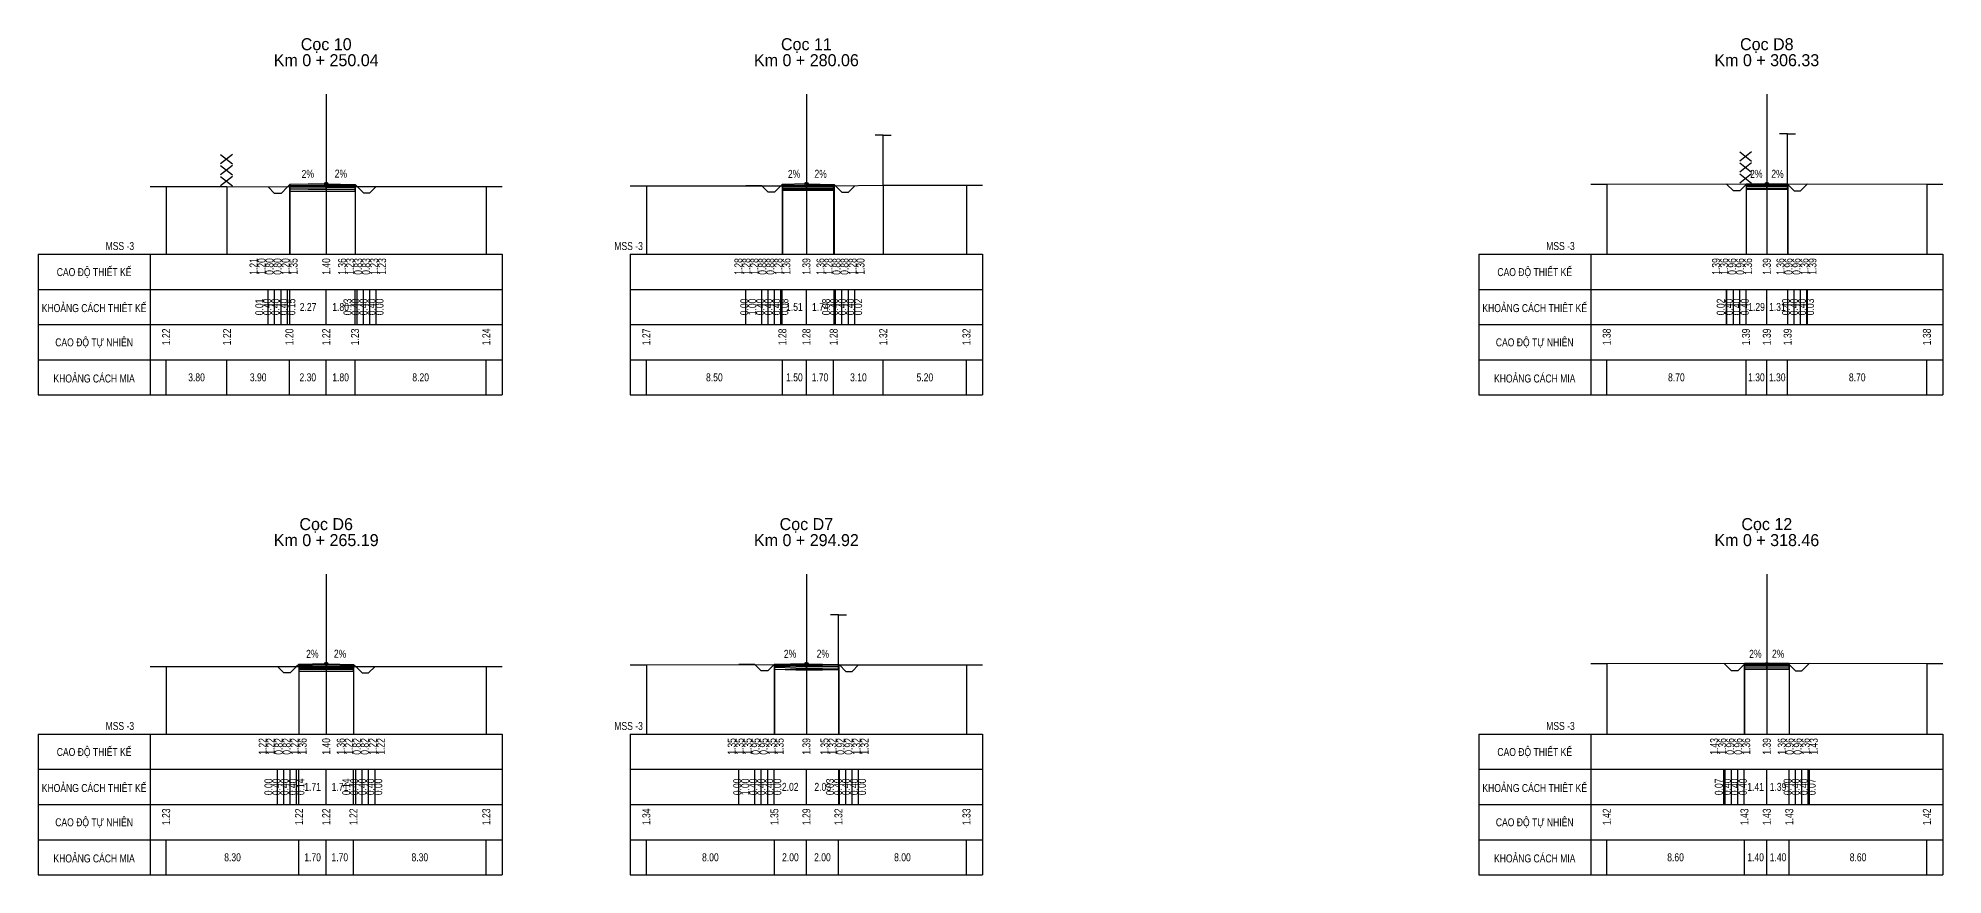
# Model space of a CAD drawing. Header units: inches. Extents: x 527 to 1089, y -181 to 197.
# Drawn here: x 969.6 to 1088.6, y -181.4 to -129.1 of the extents above; entities that cross this region are included whole.
import ezdxf
from ezdxf.enums import TextEntityAlignment as Align

# ---------------------------------------------------------------- set-up
doc = ezdxf.new("R2010")
doc.units = ezdxf.units.IN
doc.header["$MEASUREMENT"] = 0
for name, color, linetype in [('Bang TN tu nhien', 3, 'Continuous'), ('Dien thiet ke TN', 2, 'Continuous'), ('Duong cu', 8, 'Continuous'), ('Duong do thiet ke', 2, 'Continuous'), ('Duong dong trac ngang tu nhien', 9, 'Continuous'), ('KH_VAT', 8, 'Continuous'), ('Khuon duong1', 14, 'Continuous'), ('Mat duong PD 1', 1, 'Continuous'), ('Taluy', 1, 'Continuous'), ('Trac ngang tu nhien', 3, 'Continuous'), ('TracNgang', 7, 'Continuous')]:
    doc.layers.add(name, color=color, linetype=linetype)
doc.styles.add('BangTN', font='viet buddy.shx', dxfattribs={"width": 0.8})

# ---------------------------------------------------------------- blocks, each defined once
blk = doc.blocks.new('HANGRAO')
at = {"color": 2, "linetype": 'Continuous'}
for p, q in [((-1.32, 6.67), (1.16, 4.76)), ((1.16, 6.67), (-1.32, 4.76)), ((1.16, 4.38), (-1.32, 2.47)), ((-1.32, 4.38), (1.16, 2.47)), ((-1.32, 2.09), (1.16, 0.18)), ((1.16, 2.09), (-1.32, 0.18))]:
    blk.add_line(p, q, dxfattribs=at)
blk = doc.blocks.new('ChieuDungVat3.dwg')
at = {"layer": 'KH_VAT', "color": 1, "xscale": 1.5, "yscale": 1.5, "zscale": 1.5}
blk.add_blockref('HANGRAO', (0, 0), dxfattribs=at)
blk = doc.blocks.new('CHIEUDUNGVAT12')
at = {"layer": 'KH_VAT', "color": 1}
for q in [(-2.5, 15.63), (2.5, 15.63)]:
    blk.add_line((0, 15.63), q, dxfattribs=at)
at = {"layer": 'KH_VAT', "color": 7}
blk.add_lwpolyline([(0, 0), (0, 15.63)], dxfattribs=at)
blk = doc.blocks.new('ChieuDungVat4.dwg')
at = {"layer": 'KH_VAT', "color": 1}
blk.add_blockref('CHIEUDUNGVAT12', (0, 0), dxfattribs=at)

msp = doc.modelspace()

# ---------------------------------------------------------------- linework, layer by layer
at = {"layer": 'Bang TN tu nhien', "color": 3}
for p, q in [((987.55, -132.61), (987.55, -142.61)), ((1017.55, -132.61), (1017.55, -142.61)), ((1077.55, -132.61), (1077.55, -142.61)), ((969.55, -142.61), (969.55, -151.41)), ((969.55, -142.61), (998.55, -142.61)), ((976.55, -142.61), (976.55, -151.41)), ((998.55, -142.61), (998.55, -151.41)), ((1006.55, -142.61), (1006.55, -151.41)), ((1006.55, -142.61), (1028.55, -142.61)), ((1028.55, -142.61), (1028.55, -151.41)), ((1059.55, -142.61), (1059.55, -151.41)), ((1059.55, -142.61), (1088.55, -142.61)), ((1066.55, -142.61), (1066.55, -151.41)), ((1088.55, -142.61), (1088.55, -151.41)), ((969.55, -144.81), (998.55, -144.81)), ((1006.55, -144.81), (1028.55, -144.81)), ((1059.55, -144.81), (1088.55, -144.81)), ((969.55, -147.01), (998.55, -147.01)), ((1006.55, -147.01), (1028.55, -147.01)), ((1059.55, -147.01), (1088.55, -147.01)), ((969.55, -149.21), (998.55, -149.21)), ((1006.55, -149.21), (1028.55, -149.21)), ((1059.55, -149.21), (1088.55, -149.21)), ((969.55, -151.41), (998.55, -151.41)), ((1006.55, -151.41), (1028.55, -151.41)), ((1059.55, -151.41), (1088.55, -151.41)), ((987.55, -162.61), (987.55, -172.61)), ((1017.55, -162.61), (1017.55, -172.61)), ((1077.55, -162.61), (1077.55, -172.61)), ((969.55, -172.61), (969.55, -181.41)), ((969.55, -172.61), (998.55, -172.61)), ((976.55, -172.61), (976.55, -181.41)), ((998.55, -172.61), (998.55, -181.41)), ((1006.55, -172.61), (1006.55, -181.41)), ((1006.55, -172.61), (1028.55, -172.61)), ((1028.55, -172.61), (1028.55, -181.41)), ((1059.55, -172.61), (1059.55, -181.41)), ((1059.55, -172.61), (1088.55, -172.61)), ((1066.55, -172.61), (1066.55, -181.41)), ((1088.55, -172.61), (1088.55, -181.41)), ((969.55, -174.81), (998.55, -174.81)), ((1006.55, -174.81), (1028.55, -174.81)), ((1059.55, -174.81), (1088.55, -174.81)), ((969.55, -177.01), (998.55, -177.01)), ((1006.55, -177.01), (1028.55, -177.01)), ((1059.55, -177.01), (1088.55, -177.01)), ((969.55, -179.21), (998.55, -179.21)), ((1006.55, -179.21), (1028.55, -179.21)), ((1059.55, -179.21), (1088.55, -179.21)), ((969.55, -181.41), (998.55, -181.41)), ((1006.55, -181.41), (1028.55, -181.41)), ((1059.55, -181.41), (1088.55, -181.41))]:
    msp.add_line(p, q, dxfattribs=at)
at = {"layer": 'Dien thiet ke TN'}
for p, q in [((985.28, -138.26), (985.28, -142.61)), ((985.28, -138.26), (985.28, -142.61)), ((985.28, -138.26), (985.28, -142.61)), ((985.28, -138.26), (985.28, -142.61)), ((985.28, -138.26), (985.28, -142.61)), ((987.55, -138.22), (987.55, -142.61)), ((987.55, -138.22), (987.55, -142.61)), ((989.35, -138.25), (989.35, -142.61)), ((989.35, -138.25), (989.35, -142.61)), ((989.35, -138.25), (989.35, -142.61)), ((989.35, -138.25), (989.35, -142.61)), ((989.35, -138.25), (989.35, -142.61)), ((1016.04, -138.25), (1016.04, -142.61)), ((1016.04, -138.25), (1016.04, -142.61)), ((1016.04, -138.25), (1016.04, -142.61)), ((1016.04, -138.25), (1016.04, -142.61)), ((1016.04, -138.25), (1016.04, -142.61)), ((1017.55, -138.22), (1017.55, -142.61)), ((1017.55, -138.22), (1017.55, -142.61)), ((1019.29, -138.26), (1019.29, -142.61)), ((1019.29, -138.26), (1019.29, -142.61)), ((1019.29, -138.26), (1019.29, -142.61)), ((1019.29, -138.26), (1019.29, -142.61)), ((1019.29, -138.26), (1019.29, -142.61)), ((1076.26, -138.25), (1076.26, -142.61)), ((1076.26, -138.25), (1076.26, -142.61)), ((1076.26, -138.25), (1076.26, -142.61)), ((1076.26, -138.25), (1076.26, -142.61)), ((1076.26, -138.25), (1076.26, -142.61)), ((1077.55, -138.22), (1077.55, -142.61)), ((1077.55, -138.22), (1077.55, -142.61)), ((1078.86, -138.25), (1078.86, -142.61)), ((1078.86, -138.25), (1078.86, -142.61)), ((1078.86, -138.25), (1078.86, -142.61)), ((1078.86, -138.25), (1078.86, -142.61)), ((1078.86, -138.25), (1078.86, -142.61)), ((985.84, -168.25), (985.84, -172.61)), ((985.84, -168.25), (985.84, -172.61)), ((985.84, -168.25), (985.84, -172.61)), ((985.84, -168.25), (985.84, -172.61)), ((985.84, -168.25), (985.84, -172.61)), ((987.55, -168.22), (987.55, -172.61)), ((987.55, -168.22), (987.55, -172.61)), ((989.26, -168.25), (989.26, -172.61)), ((989.26, -168.25), (989.26, -172.61)), ((989.26, -168.25), (989.26, -172.61)), ((989.26, -168.25), (989.26, -172.61)), ((989.26, -168.25), (989.26, -172.61)), ((1015.53, -168.26), (1015.53, -172.61)), ((1015.53, -168.26), (1015.53, -172.61)), ((1015.53, -168.26), (1015.53, -172.61)), ((1015.53, -168.26), (1015.53, -172.61)), ((1015.53, -168.26), (1015.53, -172.61)), ((1017.55, -168.22), (1017.55, -172.61)), ((1017.55, -168.22), (1017.55, -172.61)), ((1019.58, -168.26), (1019.58, -172.61)), ((1019.58, -168.26), (1019.58, -172.61)), ((1019.58, -168.26), (1019.58, -172.61)), ((1019.58, -168.26), (1019.58, -172.61)), ((1019.58, -168.26), (1019.58, -172.61)), ((1076.14, -168.25), (1076.14, -172.61)), ((1076.14, -168.25), (1076.14, -172.61)), ((1076.14, -168.25), (1076.14, -172.61)), ((1076.14, -168.25), (1076.14, -172.61)), ((1076.14, -168.25), (1076.14, -172.61)), ((1077.55, -168.23), (1077.55, -172.61)), ((1077.55, -168.23), (1077.55, -172.61)), ((1078.94, -168.25), (1078.94, -172.61)), ((1078.94, -168.25), (1078.94, -172.61)), ((1078.94, -168.25), (1078.94, -172.61)), ((1078.94, -168.25), (1078.94, -172.61)), ((1078.94, -168.25), (1078.94, -172.61))]:
    msp.add_line(p, q, dxfattribs=at)
at = {"layer": 'Duong cu'}
for points in [[(985.25, -138.41), (985.25, -138.7), (987.55, -138.68), (989.35, -138.67), (989.35, -138.38)], [(985.25, -138.48), (987.55, -138.46), (989.35, -138.45)], [(985.25, -138.58), (987.55, -138.56), (989.35, -138.55)], [(1016.05, -138.33), (1016.05, -138.62), (1017.55, -138.62), (1019.25, -138.62), (1019.25, -138.33)], [(1016.05, -138.4), (1017.55, -138.4), (1019.25, -138.4)], [(1016.05, -138.5), (1017.55, -138.5), (1019.25, -138.5)], [(1076.25, -138.22), (1076.25, -138.51), (1077.55, -138.51), (1078.85, -138.51), (1078.85, -138.22)], [(1076.25, -138.29), (1077.55, -138.29), (1078.85, -138.29)], [(1076.25, -138.39), (1077.55, -138.39), (1078.85, -138.39)], [(985.85, -168.39), (985.85, -168.68), (987.55, -168.68), (989.25, -168.68), (989.25, -168.39)], [(985.85, -168.46), (987.55, -168.46), (989.25, -168.46)], [(985.85, -168.56), (987.55, -168.56), (989.25, -168.56)], [(1015.55, -168.26), (1015.55, -168.55), (1017.55, -168.61), (1019.55, -168.58), (1019.55, -168.29)], [(1015.55, -168.33), (1017.55, -168.39), (1019.55, -168.36)], [(1015.55, -168.43), (1017.55, -168.49), (1019.55, -168.46)], [(1076.15, -168.18), (1076.15, -168.47), (1077.55, -168.47), (1078.95, -168.47), (1078.95, -168.18)], [(1076.15, -168.25), (1077.55, -168.25), (1078.95, -168.25)], [(1076.15, -168.35), (1077.55, -168.35), (1078.95, -168.35)]]:
    msp.add_lwpolyline(points, dxfattribs=at)
at = {"layer": 'Duong do thiet ke', "color": 1}
for centre in [(987.55, -138.22), (1017.55, -138.22), (1077.55, -138.22), (987.55, -168.22), (1017.55, -168.22), (1077.55, -168.23)]:
    msp.add_circle(centre, 0.1, dxfattribs=at)
at = {"layer": 'Duong dong trac ngang tu nhien', "color": 8}
for p, q in [((977.55, -138.39), (977.55, -142.61)), ((981.35, -138.39), (981.35, -142.61)), ((985.25, -138.41), (985.25, -142.61)), ((987.55, -138.39), (987.55, -142.61)), ((989.35, -138.38), (989.35, -142.61)), ((997.55, -138.38), (997.55, -142.61)), ((1007.55, -138.34), (1007.55, -142.61)), ((1016.05, -138.33), (1016.05, -142.61)), ((1017.55, -138.33), (1017.55, -142.61)), ((1019.25, -138.33), (1019.25, -142.61)), ((1022.35, -138.29), (1022.35, -142.61)), ((1027.55, -138.29), (1027.55, -142.61)), ((1067.55, -138.23), (1067.55, -142.61)), ((1076.25, -138.22), (1076.25, -142.61)), ((1077.55, -138.22), (1077.55, -142.61)), ((1078.85, -138.22), (1078.85, -142.61)), ((1087.55, -138.23), (1087.55, -142.61)), ((977.55, -168.39), (977.55, -172.61)), ((985.85, -168.39), (985.85, -172.61)), ((987.55, -168.39), (987.55, -172.61)), ((989.25, -168.39), (989.25, -172.61)), ((997.55, -168.38), (997.55, -172.61)), ((1007.55, -168.28), (1007.55, -172.61)), ((1015.55, -168.26), (1015.55, -172.61)), ((1017.55, -168.32), (1017.55, -172.61)), ((1019.55, -168.29), (1019.55, -172.61)), ((1027.55, -168.29), (1027.55, -172.61)), ((1067.55, -168.19), (1067.55, -172.61)), ((1076.15, -168.18), (1076.15, -172.61)), ((1077.55, -168.18), (1077.55, -172.61)), ((1078.95, -168.18), (1078.95, -172.61)), ((1087.55, -168.19), (1087.55, -172.61))]:
    msp.add_line(p, q, dxfattribs=at)
at = {"layer": 'Khuon duong1', "color": 4}
for points in [[(985.28, -138.26), (985.28, -138.31), (985.28, -138.38), (985.28, -138.58), (987.55, -138.54), (987.55, -138.34), (987.55, -138.27), (987.55, -138.22)], [(987.55, -138.22), (987.55, -138.27), (987.55, -138.34), (987.55, -138.54), (989.35, -138.57), (989.35, -138.37), (989.35, -138.3), (989.35, -138.25)], [(1016.04, -138.25), (1016.04, -138.3), (1016.04, -138.37), (1016.04, -138.57), (1017.55, -138.54), (1017.55, -138.34), (1017.55, -138.27), (1017.55, -138.22)], [(1017.55, -138.22), (1017.55, -138.27), (1017.55, -138.34), (1017.55, -138.54), (1019.29, -138.58), (1019.29, -138.38), (1019.29, -138.31), (1019.29, -138.26)], [(1076.26, -138.25), (1076.26, -138.3), (1076.26, -138.37), (1076.26, -138.57), (1077.55, -138.54), (1077.55, -138.34), (1077.55, -138.27), (1077.55, -138.22)], [(1077.55, -138.22), (1077.55, -138.27), (1077.55, -138.34), (1077.55, -138.54), (1078.86, -138.57), (1078.86, -138.37), (1078.86, -138.3), (1078.86, -138.25)], [(985.84, -168.25), (985.84, -168.3), (985.84, -168.37), (985.84, -168.57), (987.55, -168.54), (987.55, -168.34), (987.55, -168.27), (987.55, -168.22)], [(987.55, -168.22), (987.55, -168.27), (987.55, -168.34), (987.55, -168.54), (989.26, -168.57), (989.26, -168.37), (989.26, -168.3), (989.26, -168.25)], [(1015.53, -168.26), (1015.53, -168.31), (1015.53, -168.38), (1015.53, -168.58), (1017.55, -168.54), (1017.55, -168.34), (1017.55, -168.27), (1017.55, -168.22)], [(1017.55, -168.22), (1017.55, -168.27), (1017.55, -168.34), (1017.55, -168.54), (1019.58, -168.58), (1019.58, -168.38), (1019.58, -168.31), (1019.58, -168.26)], [(1076.14, -168.25), (1076.14, -168.3), (1076.14, -168.37), (1076.14, -168.57), (1077.55, -168.55), (1077.55, -168.35), (1077.55, -168.28), (1077.55, -168.23)], [(1077.55, -168.23), (1077.55, -168.28), (1077.55, -168.35), (1077.55, -168.55), (1078.94, -168.57), (1078.94, -168.37), (1078.94, -168.3), (1078.94, -168.25)]]:
    msp.add_lwpolyline(points, dxfattribs=at)
at = {"layer": 'Khuon duong1', "color": 2}
for points in [[(985.28, -138.31), (987.55, -138.27)], [(987.55, -138.27), (989.35, -138.3)], [(1016.04, -138.3), (1017.55, -138.27)], [(1017.55, -138.27), (1019.29, -138.31)], [(1076.26, -138.3), (1077.55, -138.27)], [(1077.55, -138.27), (1078.86, -138.3)], [(985.84, -168.3), (987.55, -168.27)], [(987.55, -168.27), (989.26, -168.3)], [(1015.53, -168.31), (1017.55, -168.27)], [(1017.55, -168.27), (1019.58, -168.31)], [(1076.14, -168.3), (1077.55, -168.28)], [(1077.55, -168.28), (1078.94, -168.3)]]:
    msp.add_lwpolyline(points, dxfattribs=at)
at = {"layer": 'Khuon duong1', "color": 3}
for points in [[(985.28, -138.38), (987.55, -138.34)], [(987.55, -138.34), (989.35, -138.37)], [(1016.04, -138.37), (1017.55, -138.34)], [(1017.55, -138.34), (1019.29, -138.38)], [(1076.26, -138.37), (1077.55, -138.34)], [(1077.55, -138.34), (1078.86, -138.37)], [(985.84, -168.37), (987.55, -168.34)], [(987.55, -168.34), (989.26, -168.37)], [(1015.53, -168.38), (1017.55, -168.34)], [(1017.55, -168.34), (1019.58, -168.38)], [(1076.14, -168.37), (1077.55, -168.35)], [(1077.55, -168.35), (1078.94, -168.37)]]:
    msp.add_lwpolyline(points, dxfattribs=at)
at = {"layer": 'Mat duong PD 1'}
for points in [[(987.55, -138.22), (985.28, -138.26)], [(987.55, -138.22), (989.35, -138.25)], [(1017.55, -138.22), (1016.04, -138.25)], [(1017.55, -138.22), (1019.29, -138.26)], [(1077.55, -138.22), (1076.26, -138.25)], [(1077.55, -138.22), (1078.86, -138.25)], [(987.55, -168.22), (985.84, -168.25)], [(987.55, -168.22), (989.26, -168.25)], [(1017.55, -168.22), (1015.53, -168.26)], [(1017.55, -168.22), (1019.58, -168.26)], [(1077.55, -168.23), (1076.14, -168.25)], [(1077.55, -168.23), (1078.94, -168.25)]]:
    msp.add_lwpolyline(points, dxfattribs=at)
at = {"layer": 'Taluy'}
for points in [[(985.28, -138.26), (985.13, -138.41), (984.73, -138.81), (984.33, -138.81), (983.93, -138.41), (983.92, -138.41)], [(989.35, -138.25), (989.48, -138.38), (989.88, -138.78), (990.28, -138.78), (990.68, -138.38), (990.68, -138.38)], [(1016.04, -138.25), (1015.96, -138.33), (1015.56, -138.73), (1015.16, -138.73), (1014.76, -138.33), (1013.76, -138.33), (1013.76, -138.34)], [(1019.29, -138.26), (1019.37, -138.33), (1019.77, -138.73), (1020.17, -138.73), (1020.57, -138.33), (1020.58, -138.32)], [(1076.26, -138.25), (1075.86, -138.65), (1075.46, -138.65), (1075.06, -138.25), (1075.04, -138.22)], [(1078.86, -138.25), (1079.26, -138.65), (1079.66, -138.65), (1080.06, -138.25), (1080.09, -138.22)], [(985.84, -168.25), (985.7, -168.39), (985.3, -168.79), (984.9, -168.79), (984.5, -168.39), (984.5, -168.39)], [(989.26, -168.25), (989.4, -168.39), (989.8, -168.79), (990.2, -168.79), (990.6, -168.39), (990.6, -168.39)], [(1015.53, -168.26), (1015.53, -168.26), (1015.13, -168.66), (1014.73, -168.66), (1014.33, -168.26), (1013.33, -168.26), (1013.33, -168.27)], [(1019.58, -168.26), (1019.61, -168.29), (1020.01, -168.69), (1020.41, -168.69), (1020.81, -168.29), (1020.81, -168.29)], [(1076.14, -168.25), (1075.74, -168.65), (1075.34, -168.65), (1074.94, -168.25), (1074.87, -168.18)], [(1078.94, -168.25), (1079.34, -168.65), (1079.74, -168.65), (1080.14, -168.25), (1080.21, -168.18)]]:
    msp.add_lwpolyline(points, dxfattribs=at)
at = {"layer": 'Trac ngang tu nhien', "color": 3}
for points in [[(976.55, -138.39), (977.55, -138.39), (981.35, -138.39), (985.25, -138.41), (987.55, -138.39), (989.35, -138.38), (997.55, -138.38), (998.55, -138.38)], [(1006.55, -138.34), (1007.55, -138.34), (1016.05, -138.33), (1017.55, -138.33), (1019.25, -138.33), (1022.35, -138.29), (1027.55, -138.29), (1028.55, -138.29)], [(1066.55, -138.23), (1067.55, -138.23), (1076.25, -138.22), (1077.55, -138.22), (1078.85, -138.22), (1087.55, -138.23), (1088.55, -138.23)], [(976.55, -168.39), (977.55, -168.39), (985.85, -168.39), (987.55, -168.39), (989.25, -168.39), (997.55, -168.38), (998.55, -168.38)], [(1006.55, -168.28), (1007.55, -168.28), (1015.55, -168.26), (1017.55, -168.32), (1019.55, -168.29), (1027.55, -168.29), (1028.55, -168.29)], [(1066.55, -168.19), (1067.55, -168.19), (1076.15, -168.18), (1077.55, -168.18), (1078.95, -168.18), (1087.55, -168.19), (1088.55, -168.19)]]:
    msp.add_lwpolyline(points, dxfattribs=at)
at = {"layer": 'TracNgang', "color": 2}
for p, q in [((983.92, -147.01), (983.92, -144.81)), ((983.93, -147.01), (983.93, -144.81)), ((984.33, -147.01), (984.33, -144.81)), ((984.73, -147.01), (984.73, -144.81)), ((985.13, -147.01), (985.13, -144.81)), ((985.28, -147.01), (985.28, -144.81)), ((987.55, -147.01), (987.55, -144.81)), ((989.35, -147.01), (989.35, -144.81)), ((989.48, -147.01), (989.48, -144.81)), ((989.88, -147.01), (989.88, -144.81)), ((990.28, -147.01), (990.28, -144.81)), ((990.68, -147.01), (990.68, -144.81)), ((990.68, -147.01), (990.68, -144.81)), ((1013.76, -147.01), (1013.76, -144.81)), ((1013.76, -147.01), (1013.76, -144.81)), ((1014.76, -147.01), (1014.76, -144.81)), ((1015.16, -147.01), (1015.16, -144.81)), ((1015.56, -147.01), (1015.56, -144.81)), ((1015.96, -147.01), (1015.96, -144.81)), ((1016.04, -147.01), (1016.04, -144.81)), ((1017.55, -147.01), (1017.55, -144.81)), ((1019.29, -147.01), (1019.29, -144.81)), ((1019.37, -147.01), (1019.37, -144.81)), ((1019.77, -147.01), (1019.77, -144.81)), ((1020.17, -147.01), (1020.17, -144.81)), ((1020.57, -147.01), (1020.57, -144.81)), ((1020.58, -147.01), (1020.58, -144.81)), ((1075.04, -147.01), (1075.04, -144.81)), ((1075.06, -147.01), (1075.06, -144.81)), ((1075.46, -147.01), (1075.46, -144.81)), ((1075.86, -147.01), (1075.86, -144.81)), ((1076.26, -147.01), (1076.26, -144.81)), ((1077.55, -147.01), (1077.55, -144.81)), ((1078.86, -147.01), (1078.86, -144.81)), ((1079.26, -147.01), (1079.26, -144.81)), ((1079.66, -147.01), (1079.66, -144.81)), ((1080.06, -147.01), (1080.06, -144.81)), ((1080.09, -147.01), (1080.09, -144.81)), ((984.5, -177.01), (984.5, -174.81)), ((984.5, -177.01), (984.5, -174.81)), ((984.9, -177.01), (984.9, -174.81)), ((985.3, -177.01), (985.3, -174.81)), ((985.7, -177.01), (985.7, -174.81)), ((985.84, -177.01), (985.84, -174.81)), ((987.55, -177.01), (987.55, -174.81)), ((989.26, -177.01), (989.26, -174.81)), ((989.4, -177.01), (989.4, -174.81)), ((989.8, -177.01), (989.8, -174.81)), ((990.2, -177.01), (990.2, -174.81)), ((990.6, -177.01), (990.6, -174.81)), ((990.6, -177.01), (990.6, -174.81)), ((1013.33, -177.01), (1013.33, -174.81)), ((1013.33, -177.01), (1013.33, -174.81)), ((1014.33, -177.01), (1014.33, -174.81)), ((1014.73, -177.01), (1014.73, -174.81)), ((1015.13, -177.01), (1015.13, -174.81)), ((1015.53, -177.01), (1015.53, -174.81)), ((1015.53, -177.01), (1015.53, -174.81)), ((1017.55, -177.01), (1017.55, -174.81)), ((1019.58, -177.01), (1019.58, -174.81)), ((1019.61, -177.01), (1019.61, -174.81)), ((1020.01, -177.01), (1020.01, -174.81)), ((1020.41, -177.01), (1020.41, -174.81)), ((1020.81, -177.01), (1020.81, -174.81)), ((1020.81, -177.01), (1020.81, -174.81)), ((1074.87, -177.01), (1074.87, -174.81)), ((1074.94, -177.01), (1074.94, -174.81)), ((1075.34, -177.01), (1075.34, -174.81)), ((1075.74, -177.01), (1075.74, -174.81)), ((1076.14, -177.01), (1076.14, -174.81)), ((1077.55, -177.01), (1077.55, -174.81)), ((1078.94, -177.01), (1078.94, -174.81)), ((1079.34, -177.01), (1079.34, -174.81)), ((1079.74, -177.01), (1079.74, -174.81)), ((1080.14, -177.01), (1080.14, -174.81)), ((1080.21, -177.01), (1080.21, -174.81))]:
    msp.add_line(p, q, dxfattribs=at)
at = {"layer": 'TracNgang', "color": 3}
for p, q in [((977.55, -151.41), (977.55, -149.21)), ((981.35, -151.41), (981.35, -149.21)), ((985.25, -151.41), (985.25, -149.21)), ((987.55, -151.41), (987.55, -149.21)), ((989.35, -151.41), (989.35, -149.21)), ((997.55, -151.41), (997.55, -149.21)), ((1007.55, -151.41), (1007.55, -149.21)), ((1016.05, -151.41), (1016.05, -149.21)), ((1017.55, -151.41), (1017.55, -149.21)), ((1019.25, -151.41), (1019.25, -149.21)), ((1022.35, -151.41), (1022.35, -149.21)), ((1027.55, -151.41), (1027.55, -149.21)), ((1067.55, -151.41), (1067.55, -149.21)), ((1076.25, -151.41), (1076.25, -149.21)), ((1077.55, -151.41), (1077.55, -149.21)), ((1078.85, -151.41), (1078.85, -149.21)), ((1087.55, -151.41), (1087.55, -149.21)), ((977.55, -181.41), (977.55, -179.21)), ((985.85, -181.41), (985.85, -179.21)), ((987.55, -181.41), (987.55, -179.21)), ((989.25, -181.41), (989.25, -179.21)), ((997.55, -181.41), (997.55, -179.21)), ((1007.55, -181.41), (1007.55, -179.21)), ((1015.55, -181.41), (1015.55, -179.21)), ((1017.55, -181.41), (1017.55, -179.21)), ((1019.55, -181.41), (1019.55, -179.21)), ((1027.55, -181.41), (1027.55, -179.21)), ((1067.55, -181.41), (1067.55, -179.21)), ((1076.15, -181.41), (1076.15, -179.21)), ((1077.55, -181.41), (1077.55, -179.21)), ((1078.95, -181.41), (1078.95, -179.21)), ((1087.55, -181.41), (1087.55, -179.21))]:
    msp.add_line(p, q, dxfattribs=at)

# ---------------------------------------------------------------- block references
at = {"color": 3, "xscale": 0.1999999999999993, "yscale": 0.1999999999999886, "zscale": 0.2}
for name, p in [('ChieuDungVat4.dwg', (1022.35, -138.29)), ('ChieuDungVat4.dwg', (1078.85, -138.22)), ('ChieuDungVat3.dwg', (981.35, -138.39)), ('ChieuDungVat3.dwg', (1076.25, -138.22)), ('ChieuDungVat4.dwg', (1019.55, -168.29))]:
    msp.add_blockref(name, p, dxfattribs=at)

# ---------------------------------------------------------------- texts
at = {"layer": 'Bang TN tu nhien', "color": 3, "style": 'BangTN', "width": 0.8}
for s, p in [('CAO ĐỘ THIẾT KẾ', (973.05, -143.71)), ('CAO ĐỘ THIẾT KẾ', (1063.05, -143.71)), ('KHOẢNG CÁCH THIÊT KẾ', (973.05, -145.91)), ('KHOẢNG CÁCH THIÊT KẾ', (1063.05, -145.91)), ('CAO ĐỘ TỰ NHIÊN', (973.05, -148.11)), ('CAO ĐỘ TỰ NHIÊN', (1063.05, -148.11)), ('KHOẢNG CÁCH MIA', (973.05, -150.31)), ('KHOẢNG CÁCH MIA', (1063.05, -150.31)), ('CAO ĐỘ THIẾT KẾ', (973.05, -173.71)), ('CAO ĐỘ THIẾT KẾ', (1063.05, -173.71)), ('KHOẢNG CÁCH THIÊT KẾ', (973.05, -175.91)), ('KHOẢNG CÁCH THIÊT KẾ', (1063.05, -175.91)), ('CAO ĐỘ TỰ NHIÊN', (973.05, -178.11)), ('CAO ĐỘ TỰ NHIÊN', (1063.05, -178.11)), ('KHOẢNG CÁCH MIA', (973.05, -180.31)), ('KHOẢNG CÁCH MIA', (1063.05, -180.31))]:
    msp.add_text(s, height=0.5, dxfattribs=at).set_placement(p, align=Align.MIDDLE)
at = {"layer": 'Dien thiet ke TN', "color": 2, "style": 'BangTN', "width": 0.8}
for rotation, p in [(1.1458, (986.41, -137.99)), (358.8542, (988.46, -137.98)), (1.1458, (1016.79, -137.99)), (358.8542, (1018.43, -137.99)), (1.1458, (1076.9, -137.99)), (358.8542, (1078.21, -137.99)), (1.1458, (986.69, -167.99)), (358.8542, (988.41, -167.99)), (1.1458, (1016.54, -167.99)), (358.8542, (1018.57, -167.99)), (1.1458, (1076.84, -167.99)), (358.8542, (1078.25, -167.99))]:
    msp.add_text('2%', height=0.5, rotation=rotation, dxfattribs=at).set_placement(p, align=Align.BOTTOM_CENTER)
at = {"layer": 'Trac ngang tu nhien', "color": 3, "style": 'BangTN'}
for s, p in [('Cọc 10', (987.55, -129.86)), ('Cọc 11', (1017.55, -129.86)), ('Cọc D8', (1077.55, -129.86)), ('Km 0 + 250.04', (987.55, -130.86)), ('Km 0 + 280.06', (1017.55, -130.86)), ('Km 0 + 306.33', (1077.55, -130.86)), ('Cọc D6', (987.55, -159.86)), ('Cọc D7', (1017.55, -159.86)), ('Cọc 12', (1077.55, -159.86)), ('Km 0 + 265.19', (987.55, -160.86)), ('Km 0 + 294.92', (1017.55, -160.86)), ('Km 0 + 318.46', (1077.55, -160.86))]:
    msp.add_text(s, height=0.75, dxfattribs=at).set_placement(p, align=Align.CENTER)
at = {"layer": 'Trac ngang tu nhien', "color": 3, "char_height": 0.5, "style": 'BangTN'}
for insert, attachment_point in [((975.55, -142.36), 9), ((1005.55, -142.36), 7), ((1065.55, -142.36), 9), ((975.55, -172.36), 9), ((1005.55, -172.36), 7), ((1065.55, -172.36), 9)]:
    msp.add_mtext('MSS -3', dxfattribs=dict(at, insert=insert, attachment_point=attachment_point))
at = {"layer": 'TracNgang', "color": 2, "style": 'BangTN', "width": 0.8}
for s, p in [('1.21', (983.01, -142.86)), ('1.20', (983.51, -142.86)), ('0.80', (984.01, -142.86)), ('0.80', (984.51, -142.86)), ('1.20', (985.01, -142.86)), ('1.35', (985.51, -142.86)), ('1.40', (987.55, -142.86)), ('1.36', (988.54, -142.86)), ('1.23', (989.04, -142.86)), ('0.83', (989.54, -142.86)), ('0.83', (990.04, -142.86)), ('1.23', (990.54, -142.86)), ('1.23', (991.04, -142.86)), ('1.28', (1013.3, -142.86)), ('1.28', (1013.8, -142.86)), ('1.28', (1014.3, -142.86)), ('0.88', (1014.8, -142.86)), ('0.88', (1015.3, -142.86)), ('1.28', (1015.8, -142.86)), ('1.36', (1016.3, -142.86)), ('1.39', (1017.55, -142.86)), ('1.36', (1018.43, -142.86)), ('1.28', (1018.93, -142.86)), ('0.88', (1019.43, -142.86)), ('0.88', (1019.93, -142.86)), ('1.28', (1020.43, -142.86)), ('1.30', (1020.93, -142.86)), ('1.39', (1074.38, -142.86)), ('1.36', (1074.88, -142.86)), ('0.96', (1075.38, -142.86)), ('0.96', (1075.88, -142.86)), ('1.36', (1076.38, -142.86)), ('1.39', (1077.55, -142.86)), ('1.36', (1078.4, -142.86)), ('0.96', (1078.9, -142.86)), ('0.96', (1079.4, -142.86)), ('1.36', (1079.9, -142.86)), ('1.39', (1080.4, -142.86)), ('1.22', (983.58, -172.86)), ('1.22', (984.08, -172.86)), ('0.82', (984.58, -172.86)), ('0.82', (985.08, -172.86)), ('1.22', (985.58, -172.86)), ('1.36', (986.08, -172.86)), ('1.40', (987.55, -172.86)), ('1.36', (988.46, -172.86)), ('1.22', (988.96, -172.86)), ('0.82', (989.46, -172.86)), ('0.82', (989.96, -172.86)), ('1.22', (990.46, -172.86)), ('1.22', (990.96, -172.86)), ('1.35', (1012.88, -172.86)), ('1.35', (1013.38, -172.86)), ('1.35', (1013.88, -172.86)), ('0.95', (1014.38, -172.86)), ('0.95', (1014.88, -172.86)), ('1.35', (1015.38, -172.86)), ('1.35', (1015.88, -172.86)), ('1.39', (1017.55, -172.86)), ('1.35', (1018.68, -172.86)), ('1.32', (1019.18, -172.86)), ('0.92', (1019.68, -172.86)), ('0.92', (1020.18, -172.86)), ('1.32', (1020.68, -172.86)), ('1.32', (1021.18, -172.86)), ('1.43', (1074.26, -172.86)), ('1.36', (1074.76, -172.86)), ('0.96', (1075.26, -172.86)), ('0.96', (1075.76, -172.86)), ('1.36', (1076.26, -172.86)), ('1.39', (1077.55, -172.86)), ('1.36', (1078.48, -172.86)), ('0.96', (1078.98, -172.86)), ('0.96', (1079.48, -172.86)), ('1.36', (1079.98, -172.86)), ('1.43', (1080.48, -172.86))]:
    msp.add_text(s, height=0.5, rotation=90, dxfattribs=at).set_placement(p, align=Align.MIDDLE_RIGHT)
for s, p in [('0.01', (983.37, -145.91)), ('0.40', (983.87, -145.91)), ('0.40', (984.37, -145.91)), ('0.40', (984.87, -145.91)), ('0.15', (985.37, -145.91)), ('0.13', (988.88, -145.91)), ('0.40', (989.38, -145.91)), ('0.40', (989.88, -145.91)), ('0.40', (990.38, -145.91)), ('0.00', (990.88, -145.91)), ('0.00', (1013.67, -145.91)), ('1.00', (1014.17, -145.91)), ('0.40', (1014.67, -145.91)), ('0.40', (1015.17, -145.91)), ('0.40', (1015.67, -145.91)), ('0.08', (1016.17, -145.91)), ('0.08', (1018.78, -145.91)), ('0.40', (1019.28, -145.91)), ('0.40', (1019.78, -145.91)), ('0.40', (1020.28, -145.91)), ('0.02', (1020.78, -145.91)), ('0.02', (1074.67, -145.91)), ('0.40', (1075.17, -145.91)), ('0.40', (1075.67, -145.91)), ('0.40', (1076.17, -145.91)), ('0.40', (1078.75, -145.91)), ('0.40', (1079.25, -145.91)), ('0.40', (1079.75, -145.91)), ('0.03', (1080.25, -145.91)), ('0.00', (983.94, -175.91)), ('0.40', (984.44, -175.91)), ('0.40', (984.94, -175.91)), ('0.40', (985.44, -175.91)), ('0.14', (985.94, -175.91)), ('0.14', (988.8, -175.91)), ('0.40', (989.3, -175.91)), ('0.40', (989.8, -175.91)), ('0.40', (990.3, -175.91)), ('0.00', (990.8, -175.91)), ('0.00', (1013.23, -175.91)), ('1.00', (1013.73, -175.91)), ('0.40', (1014.23, -175.91)), ('0.40', (1014.73, -175.91)), ('0.40', (1015.23, -175.91)), ('0.00', (1015.73, -175.91)), ('0.03', (1019.02, -175.91)), ('0.40', (1019.52, -175.91)), ('0.40', (1020.02, -175.91)), ('0.40', (1020.52, -175.91)), ('0.00', (1021.02, -175.91)), ('0.07', (1074.55, -175.91)), ('0.40', (1075.05, -175.91)), ('0.40', (1075.55, -175.91)), ('0.40', (1076.05, -175.91)), ('0.40', (1078.85, -175.91)), ('0.40', (1079.35, -175.91)), ('0.40', (1079.85, -175.91)), ('0.07', (1080.35, -175.91))]:
    msp.add_text(s, height=0.5, rotation=90, dxfattribs=at).set_placement(p, align=Align.MIDDLE)
for s, p in [('2.27', (986.42, -145.91)), ('1.80', (988.45, -145.91)), ('1.51', (1016.8, -145.91)), ('1.74', (1018.42, -145.91)), ('1.29', (1076.91, -145.91)), ('1.31', (1078.21, -145.91)), ('1.71', (986.7, -175.91)), ('1.71', (988.41, -175.91)), ('2.02', (1016.54, -175.91)), ('2.03', (1018.57, -175.91)), ('1.41', (1076.85, -175.91)), ('1.39', (1078.25, -175.91))]:
    msp.add_text(s, height=0.5, dxfattribs=at).set_placement(p, align=Align.MIDDLE)
at = {"layer": 'TracNgang', "color": 3, "style": 'BangTN', "width": 0.8}
for s, p in [('1.22', (977.55, -147.26)), ('1.22', (981.35, -147.26)), ('1.20', (985.25, -147.26)), ('1.22', (987.55, -147.26)), ('1.23', (989.35, -147.26)), ('1.24', (997.55, -147.26)), ('1.27', (1007.55, -147.26)), ('1.28', (1016.05, -147.26)), ('1.28', (1017.55, -147.26)), ('1.28', (1019.25, -147.26)), ('1.32', (1022.35, -147.26)), ('1.32', (1027.55, -147.26)), ('1.38', (1067.55, -147.26)), ('1.39', (1076.25, -147.26)), ('1.39', (1077.55, -147.26)), ('1.39', (1078.85, -147.26)), ('1.38', (1087.55, -147.26)), ('1.23', (977.55, -177.26)), ('1.22', (985.85, -177.26)), ('1.22', (987.55, -177.26)), ('1.22', (989.25, -177.26)), ('1.23', (997.55, -177.26)), ('1.34', (1007.55, -177.26)), ('1.35', (1015.55, -177.26)), ('1.29', (1017.55, -177.26)), ('1.32', (1019.55, -177.26)), ('1.33', (1027.55, -177.26)), ('1.42', (1067.55, -177.26)), ('1.43', (1076.15, -177.26)), ('1.43', (1077.55, -177.26)), ('1.43', (1078.95, -177.26)), ('1.42', (1087.55, -177.26))]:
    msp.add_text(s, height=0.5, rotation=90, dxfattribs=at).set_placement(p, align=Align.MIDDLE_RIGHT)
for s, p in [('3.80', (979.45, -150.31)), ('3.90', (983.3, -150.31)), ('2.30', (986.4, -150.31)), ('1.80', (988.45, -150.31)), ('8.20', (993.45, -150.31)), ('8.50', (1011.8, -150.31)), ('1.50', (1016.8, -150.31)), ('1.70', (1018.4, -150.31)), ('3.10', (1020.8, -150.31)), ('5.20', (1024.95, -150.31)), ('8.70', (1071.9, -150.31)), ('1.30', (1076.9, -150.31)), ('1.30', (1078.2, -150.31)), ('8.70', (1083.2, -150.31)), ('8.30', (981.7, -180.31)), ('1.70', (986.7, -180.31)), ('1.70', (988.4, -180.31)), ('8.30', (993.4, -180.31)), ('8.00', (1011.55, -180.31)), ('2.00', (1016.55, -180.31)), ('2.00', (1018.55, -180.31)), ('8.00', (1023.55, -180.31)), ('8.60', (1071.85, -180.31)), ('1.40', (1076.85, -180.31)), ('1.40', (1078.25, -180.31)), ('8.60', (1083.25, -180.31))]:
    msp.add_text(s, height=0.5, dxfattribs=at).set_placement(p, align=Align.MIDDLE)

doc.saveas('drawing.dxf')
